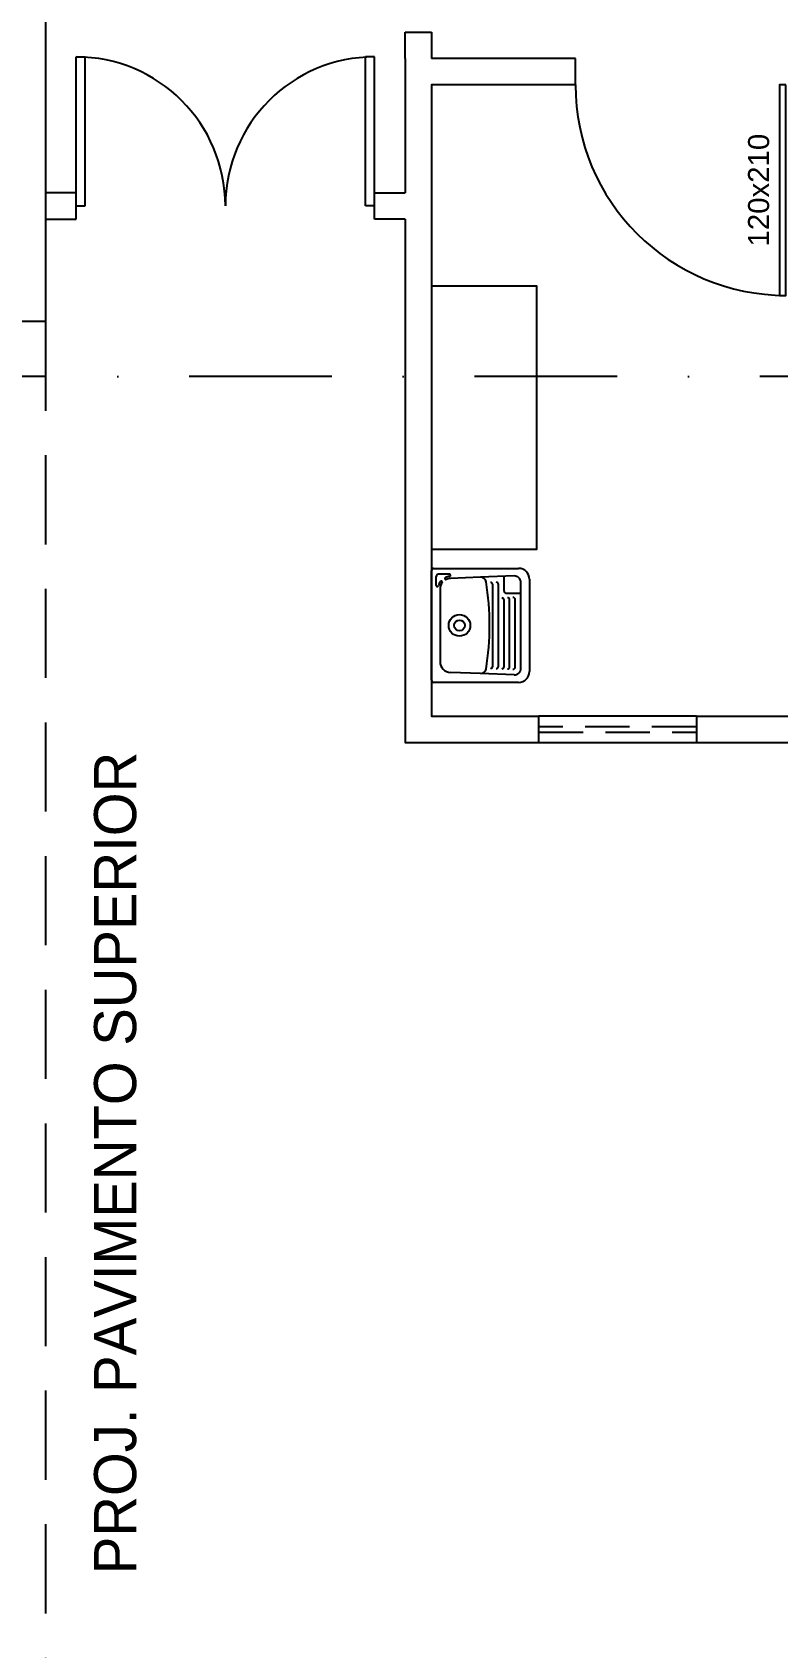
# Model space of a CAD drawing. Header units: centimetres. Extents: x 0 to 1084401, y -139216 to 99734.
# Drawn here: x 909231 to 909656, y 11067 to 11988 of the extents above; entities that cross this region are included whole.
import ezdxf
from ezdxf.enums import TextEntityAlignment as Align

# ---------------------------------------------------------------- set-up
doc = ezdxf.new("R2010")
doc.units = ezdxf.units.CM
doc.header["$LTSCALE"] = 4
for name, pattern in [('DASHDOT', [25.4, 12.7, -6.35, 0, -6.35]), ('DASHED2', [9.525, 6.35, -3.175]), ('HIDDENX2', [19.05, 12.7, -6.35])]:
    doc.linetypes.add(name, pattern=pattern)
for name, color, linetype in [('0.1', 1, 'Continuous'), ('0.2', 2, 'Continuous'), ('0.6', 6, 'Continuous'), ('001-MOBILIA', 253, 'Continuous'), ('02-CONT', 2, 'Continuous'), ('B-CORTE', 4, 'DASHDOT'), ('C-TEXTO-02', 2, 'Continuous')]:
    doc.layers.add(name, color=color, linetype=linetype)
doc.styles.add('2mm 1-50', font='arial.ttf', dxfattribs={"height": 0.1})
doc.styles.add('Símbolos', font='ERASLGHT.TTF')

# ---------------------------------------------------------------- blocks, each defined once
blk = doc.blocks.new('1_00e')
blk.add_lwpolyline([(-28.41, -52.25), (-25.41, -52.25), (-25.41, 47.75), (-28.41, 47.75)], close=True)
at = {"color": 1}
blk.add_arc((-28.41, -52.25), 100, 0, 90, dxfattribs=at)
blk = doc.blocks.new('1_00')
for p, q in [((-129.17, 59.05), (-129.17, 109.05)), ((-129.17, 109.05), (-126.17, 109.05)), ((-126.17, 59.05), (-126.17, 109.05)), ((-29.17, 109.05), (-32.17, 109.05)), ((-32.17, 59.05), (-32.17, 109.05)), ((-29.17, 59.05), (-29.17, 109.05)), ((-129.17, 59.05), (-126.17, 59.05)), ((-29.17, 59.05), (-32.17, 59.05))]:
    blk.add_line(p, q)
at = {"color": 1}
for centre, start, end in [((-129.17, 59.05), 0, 90), ((-29.17, 59.05), 90, 180)]:
    blk.add_arc(centre, 50, start, end, dxfattribs=at)
blk = doc.blocks.new('Tanque05')
for p, q in [((242.95, 89.15), (242.95, 128.65)), ((243.95, 129.65), (294.95, 129.65)), ((295.95, 128.65), (295.95, 89.15)), ((247.07, 106.84), (247.61, 120.84)), ((286.3, 125.65), (252.61, 125.65)), ((288, 127.42), (292.27, 127.42)), ((291.84, 106.84), (291.3, 120.84)), ((293.27, 121.28), (293.27, 126.42)), ((246.46, 91.27), (247.07, 106.84)), ((292.44, 91.27), (291.84, 106.84)), ((250.39, 98.55), (288.52, 98.55)), ((250.49, 101.15), (288.42, 101.15)), ((250.08, 90.75), (281.44, 90.75)), ((250.19, 93.35), (281.34, 93.35)), ((250.29, 95.95), (281.24, 95.95)), ((284.44, 94.95), (284.44, 88.15)), ((285.44, 95.95), (292.26, 95.95)), ((290.95, 84.15), (247.95, 84.15)), ((249.46, 88.15), (289.45, 88.15))]:
    blk.add_line(p, q)
for radius in [5, 2.5]:
    blk.add_circle((269.45, 116.65), radius)
for centre, radius, start, end in [((243.95, 128.65), 1, 90, 180), ((294.95, 128.65), 1, 0, 90), ((252.61, 120.65), 5, 90, 177.7757), ((286.3, 120.65), 5, 53.61972, 90), ((288, 126.92), 0.5, 90, 254.83204), ((286.3, 120.65), 6, 53.61972, 74.83204), ((289.56, 125.08), 0.5, 233.61972, 53.61972), ((291.28, 122.99), 0.5, 25.14351, 205.14351), ((286.3, 120.65), 5, 2.2243, 25.14351), ((286.3, 120.65), 6, 5.59964, 25.14351), ((292.27, 126.42), 1, 0, 90), ((292.77, 121.28), 0.5, 185.59964, 0), ((249.57, 106.75), 2.5, 177.7757, 260.82574), ((289.34, 106.75), 2.5, 279.17426, 2.2243), ((269.45, 229.89), 127.24, 260.82574, 279.17426), ((250.39, 99.55), 1, 177.7757, 270), ((250.49, 102.15), 1, 177.7757, 270), ((288.42, 102.15), 1, 270, 2.2243), ((288.52, 99.55), 1, 270, 2.2243), ((249.46, 91.15), 3, 177.7757, 270), ((250.08, 91.75), 1, 177.7757, 270), ((250.19, 94.35), 1, 177.7757, 270), ((250.29, 96.95), 1, 177.7757, 270), ((281.24, 96.95), 1, 270, 2.2243), ((281.34, 94.35), 1, 270, 2.2243), ((281.44, 91.75), 1, 270, 2.2243), ((285.44, 94.95), 1, 90, 180), ((289.45, 91.15), 3, 270, 2.2243), ((247.95, 89.15), 5, 180, 270), ((290.95, 89.15), 5, 270, 0)]:
    blk.add_arc(centre, radius, start, end)

msp = doc.modelspace()

# ---------------------------------------------------------------- linework, layer by layer
at = {"layer": '0.1', "linetype": 'HIDDENX2'}
msp.add_line((909238.235, 11823.016), (909238.235, 10807.013), dxfattribs=at)
at = {"layer": '0.1', "linetype": 'DASHED2'}
for p, q in [((909609.235, 11592.013), (909519.235, 11592.013)), ((909519.235, 11589.013), (909609.235, 11589.013))]:
    msp.add_line(p, q, dxfattribs=at)
at = {"layer": '0.2'}
msp.add_lwpolyline([(909458.235, 11693.203), (909518.235, 11693.203), (909518.235, 11843.203), (909458.235, 11843.203)], close=True, dxfattribs=at)
at = {"layer": '0.6'}
for p, q in [((909443.235, 11973.013), (909443.235, 11988.013)), ((909443.235, 11988.013), (909458.235, 11988.013)), ((909458.235, 11988.013), (909458.235, 11973.013)), ((909540.235, 11958.013), (909540.235, 11973.013)), ((909255.735, 11896.48), (909238.235, 11896.48)), ((909255.735, 11881.48), (909255.735, 11896.48)), ((909425.735, 11881.48), (909425.735, 11896.48)), ((909425.735, 11896.48), (909443.235, 11896.48)), ((909238.235, 11881.48), (909255.735, 11881.48)), ((909443.235, 11881.48), (909425.735, 11881.48)), ((909519.235, 11598.013), (909519.235, 11583.013)), ((909609.235, 11598.013), (909519.235, 11598.013)), ((909609.235, 11598.013), (909609.235, 11583.013)), ((909519.235, 11583.013), (909609.235, 11583.013))]:
    msp.add_line(p, q, dxfattribs=at)
for points in [[(907993.235, 11823.016), (907978.235, 11823.016), (907978.235, 12513.013), (909238.235, 12513.013), (909238.235, 11823.016), (908158.235, 11823.016)], [(909443.235, 11973.013), (909443.235, 11896.48)], [(909540.235, 11973.013), (909458.235, 11973.013)], [(909540.235, 11958.013), (909458.235, 11958.013), (909458.235, 11598.013), (909519.235, 11598.013)], [(909443.235, 11881.48), (909443.235, 11583.013), (909519.235, 11583.013)], [(909609.235, 11598.013), (909670.235, 11598.013)], [(909609.235, 11583.013), (909685.235, 11583.013)]]:
    msp.add_lwpolyline(points, dxfattribs=at)
at = {"layer": 'B-CORTE', "ltscale": 1.6}
msp.add_line((913793.213, 11791.695), (900484.867, 11791.695), dxfattribs=at)

# ---------------------------------------------------------------- block references
at = {"layer": '001-MOBILIA', "ltscale": 10, "xscale": 1.226415094339667, "yscale": 1.226415094339667, "zscale": 1.226415094339667, "rotation": 90}
msp.add_blockref('Tanque05', (909617.239, 11319.335), dxfattribs=at)
at = {"layer": '02-CONT', "xscale": 1.699999999999993, "yscale": 1.699999999999993, "zscale": 1.699999999999993}
msp.add_blockref('1_00', (909475.329, 11788.591), dxfattribs=at)
at = {"layer": '02-CONT', "xscale": 1.2, "yscale": 1.2, "zscale": 1.2, "rotation": 180}
msp.add_blockref('1_00e', (909626.148, 11895.309), dxfattribs=at)

# ---------------------------------------------------------------- texts
at = {"layer": '02-CONT', "style": '2mm 1-50'}
msp.add_text('120x210', height=12, rotation=90, dxfattribs=at).set_placement((909644.635, 11898.013), align=Align.MIDDLE_CENTER)
at = {"layer": 'C-TEXTO-02', "insert": (909265.919, 11108.736), "char_height": 24, "width": 536.35929, "attachment_point": 1, "rotation": 90, "style": 'Símbolos', "bg_fill": 2}
msp.add_mtext('PROJ. PAVIMENTO SUPERIOR', dxfattribs=at)

doc.saveas('drawing.dxf')
